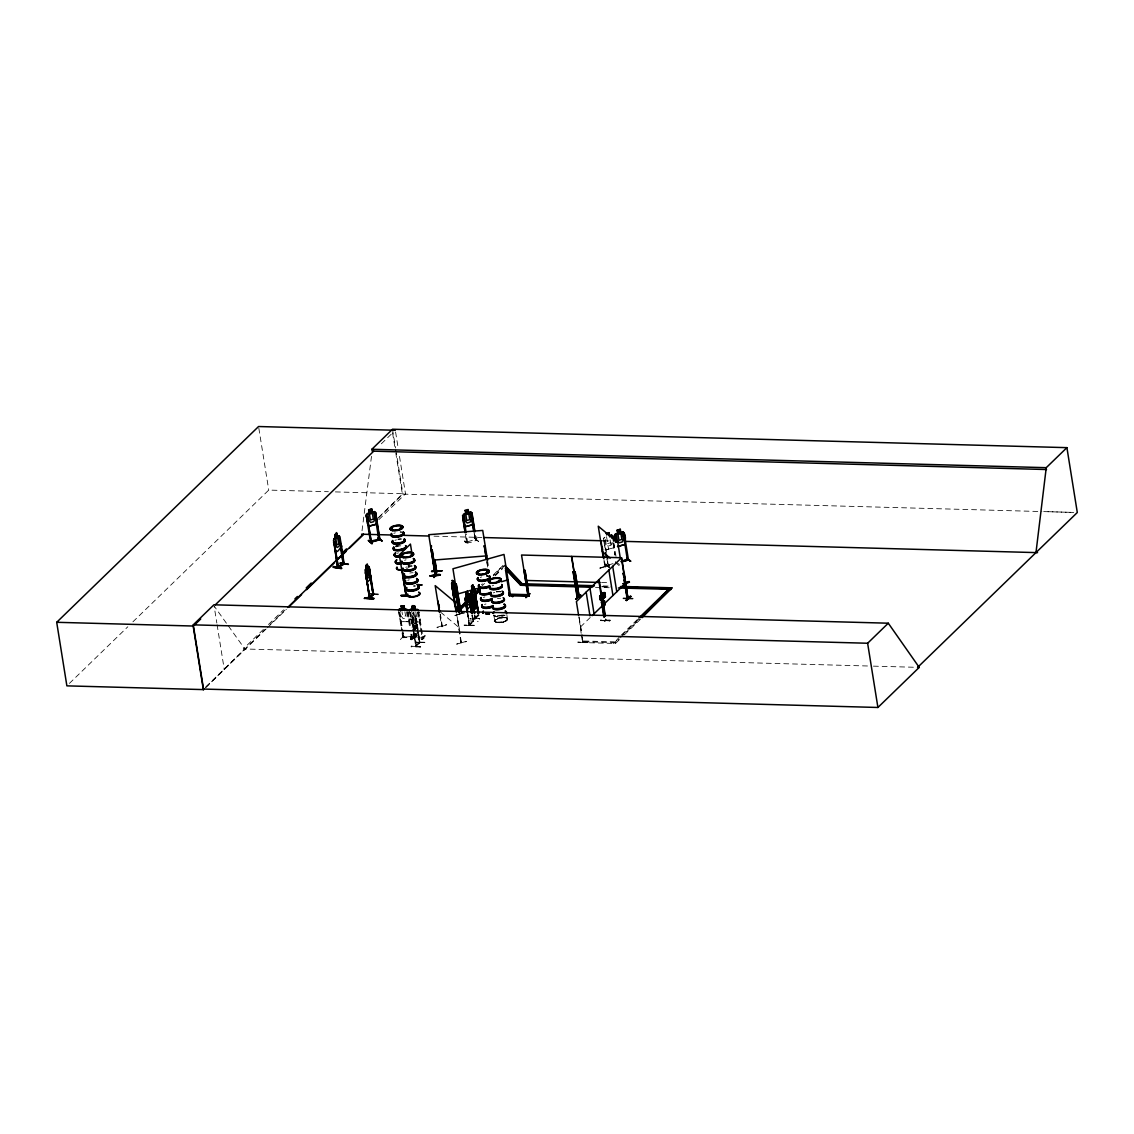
<?xml version="1.0" encoding="UTF-8"?>
<svg xmlns="http://www.w3.org/2000/svg" width="1134" height="1134" viewBox="0 0 1134 1134"><rect width="100%" height="100%" fill="white"/><g stroke="black" fill="none" stroke-linecap="round" stroke-linejoin="round"><path stroke-width="0.75" stroke-dasharray="5 3.75" d="M446.583 624.962L437.086 627.768M420.516 646.99L411.061 646.819M420.671 646.805L411.174 646.182L420.728 646.848M470.156 618.966L479.583 618.625L479.441 619.377M470 619.207L470.128 618.455M577.943 641.901C591.154 643.942 591.409 641.178 577.816 642.581M600.453 620.525L610.049 620.652M600.425 620.638L609.808 620.879L600.694 620.227M609.808 620.879L610.049 620.029L600.694 620.284M464.359 625.599C494.495 625.259 443.989 624.735 473.913 625.543M486.529 614.203L489.86 614.033A6.45 2.339 -9.1 0 1 485.182 614.16L486.557 614.302M416.036 627.726L416.291 623.133L415.654 627.329L414.038 625.429L415.498 628.264M409.289 567.043L408.906 565.753M503.468 622.084C475.77 623.445 520.931 610.942 503.482 622.084M416.121 621.971L416.575 629.498M362.029 530.74L371.498 456.322M419.991 618.937L419.537 621.956L412.365 621.871L410.735 618.866L412.351 621.942L419.637 622.056L420.147 618.909M604.805 547.013L606.265 549.848L613.65 547.779L614.189 544.334M464.359 541.386L464.798 540.762L468.455 543.81L468.016 544.49L464.387 541.372L468.441 543.824M609.043 567.567L605.329 564.491L609.582 567.439M441.934 626.776C440.644 623.7 443.649 627.513 441.65 626.492L439.751 614.146M461.155 641.858L460.787 641.787M461.169 642.737L457.186 616.967L459.355 628.661M603.926 559.53L605.173 567.383L603.6 559.629M400.345 639.576L404.2 635.465M411.273 639.874L415.54 635.309L411.713 639.363M415.526 635.749L411.656 639.831M612.147 542.321L610.985 545.27L608.065 546.106L606.109 544.051L605.173 538.211M479.569 618.625L470.114 618.526M610.064 620.553L600.382 620.128M419.268 642.496L415.654 645.827L416.433 645.473M416.66 646.337L412.493 620.936L411.812 621.29L412.493 620.936M419.396 643.091L417.879 630.887M418.262 629.611L415.129 614.741L411.855 619.377L416.164 646.763L420.048 641.801M474.82 618.98L475.373 617.775M475.6 618.64L474.962 615.266M583.174 641.178L582.394 641.518L583.216 641.178M619.277 639.774L615.478 643.46L582.465 642.567C583.982 640.88 581.926 642.397 582.125 634.601M604.351 620.284L605.003 621.134M604.876 621.177L605.584 619.447M473.048 621.262L469.433 624.139M472.878 621.829L473.076 620.978M472.113 615.096L473.629 621.46M467.591 613.622L469.448 625.529L473.672 621.489L472.495 614.727M603.614 538.664L604.379 537.346M474.735 619.022L478.718 615.039M604.394 620.199L604.833 621.219M468.937 624.579L469.122 625.514L473.573 621.503M469.079 625.5L467.265 613.607M607.64 565.044C610.744 565.682 606.931 564.732 607.796 560.508M476.209 539.26L475.288 539.529M466.769 541.953C465.266 543.016 482.205 543.328 475.16 533.434M399.82 618.569L401.393 621.687L408.764 621.716L409.119 618.597L408.623 621.659L401.393 621.687M410.664 612.374L409.672 612.516L410.664 612.374L416.291 646.678M418.12 612.601L419.112 612.473L418.12 612.601L422.259 638.073L423.138 636.939L423.11 638.059L418.659 610.602M402.57 636.713L403.761 636.557M403.69 637.648L402.797 637.677L401.464 629.157M411.103 636.84L411.174 637.719L411.401 636.613L403.676 636.982L412.096 636.812M411.387 636.642L411.855 636.854M410.31 639.165L414.179 635.125L410.366 639.179L410.919 639.704L414.718 635.593M414.732 637.138L423.081 636.925M414.605 637.946L413.712 637.974L412.379 629.455M423.025 636.954L421.99 637.365M418.262 612.459L422.16 638.059M421.224 639.463C428.454 629.809 424.64 640.327 421.295 639.505M412.904 625.217L412.861 621.645L415.909 618.512L416.915 621.219L415.909 618.512M412.904 621.716L416.008 618.512M414.888 634.119L415.753 633.24L416.334 636.514L417.638 635.182L417.071 631.992M416.221 634.572L417 633.778L416.391 635.621M416.235 636.514L417.581 635.125M415.129 629.271L412.663 618.696L412.478 613.806L413.782 612.473L419.835 643.077M413.867 612.615L412.478 613.806M415.129 629.427L417.227 627.272M414.208 630.461L417.269 627.343L417.114 623.771L417.269 627.343M415.455 642.354L424.896 642.524L415.285 642.496M419.594 642.496L416.05 645.444M419.736 642.751L415.795 646.749L410.536 612.516M474.593 618.087L478.208 614.798M478.548 614.798L474.678 618.087M479.101 615.096L475.103 619.065L474.607 615.634M205.325 687.87L244.859 648.988L227.424 624.621M378.884 517.189L402.372 494.098L395.823 453.217M581.161 633.325L578.921 616.627L581.855 632.97M605.584 619.065L605.953 619.334M69.415 683.405L127.816 626.762M132.905 621.829L268.744 490.086L328.35 491.717M381.35 443.791L391.499 433.953M263.414 629.413L243.271 648.946L871.621 666.097M268.446 624.522L283.557 609.879M377.877 518.408L402.924 494.112L1041.905 511.562M205.963 686.708L265.002 629.455M270.034 624.565L285.144 609.922M206.048 687.232L266.093 629.001M267.369 627.768L286.378 609.341M378.869 519.627L405.49 493.814L399.154 454.309M482.078 585.81L484.558 583.415M493.233 575.009L503.142 565.398L493.361 575.803M495.048 575.051L503.723 566.646M495.175 575.845L502.603 568.644M469.391 624.536L472.722 621.248M580.466 626.974L590.233 617.506M582.465 642.567L583.273 641.773M619.873 636.472L613.664 643.417L617.463 639.732M621.134 635.253L637.606 619.277M622.538 634.813L638.995 618.838M614.472 642.624L614.344 641.83L583.145 640.979L582.337 641.773L615.351 642.666L619.15 638.981M620.426 637.762L639.42 619.334M624.352 634.87L640.823 618.895M441.693 626.464L442.203 626.407M460.886 642.454L456.619 613.749M475.288 618.98L474.636 615.266M605.754 563.881L609.44 566.972L605.712 564.378M605.4 619.15L605.698 620.397M583.032 642.383L581.799 634.601M606.803 559.161C609.043 563.371 606.194 567.099 608.561 564.633M474.182 533.575L475.231 540.323L476.223 540.082M403.647 636.571L402.641 636.741M403.732 637.662L402.329 629.172M411.358 637.747L412.237 637.733L411.727 634.204M474.31 533.675L475.344 540.308M476.167 540.266L475.047 533.334M402.712 636.571L402.797 637.677L412.308 637.563M403.534 636.727L403.548 637.691M413.627 636.869L414.675 636.854L413.669 637.024M412.096 637.747L411.599 634.345M604.904 537.19L603.501 538.65L604.946 546.999M607.668 543.597L610.588 542.761M606.321 549.721L613.65 547.779M603.685 540.408L604.677 540.28L603.812 540.521M608.604 564.902L613.069 563.641M600.042 567.851L609.61 565.115M599.943 568.191L609.653 565.497L599.943 568.134M615.408 561.699L619.646 564.534M436.987 627.272L446.555 624.536M456.69 644.098L466.443 641.561M474.933 538.409L478.647 541.513L474.451 538.111M467.605 541.811L475.018 539.458M462.601 612.672L454.706 615.45L464.486 612.913M464.316 612.743L454.904 615.592M608.731 565.015L608.845 565.668M465.394 534.27L466.825 542.888L465.521 534.369M476.082 539.16L476.252 540.223M461.07 641.433L461.396 642.397M414.009 637.747L413.867 636.826M461.254 642.383L459.61 630.306M423.18 637.875L413.825 637.96M412.861 621.645L413.003 625.217M424.64 642.255L415.172 642.085L424.726 642.666M335.366 491.901L405.49 493.814M1048 511.689L1073.855 512.426M1043.663 511.604L1073.756 512.426M433.996 536.169L481.808 537.473M603.968 540.819L611.056 541.003M601.601 582.507L608.49 582.706M603.203 585.952L610.248 586.136M601.573 586.689L610.375 586.93M602.395 586.732L609.44 586.93M595.478 587.341L609.568 587.724M468.696 620.808L478.165 621.475M873.393 666.14L917.661 667.345M402.839 637.648L402.145 632.418M606.066 620L605.868 619.121M605.358 564.477L607.838 566.49M466.287 641.362L456.733 644.069M615.337 562.464L620.553 566.802M474.381 538.083L478.109 541.159M467.732 541.91L467.662 542.647L466.258 534.029M440.559 612.133L458.788 627.3M415.129 614.741L418.474 632.588M414.293 633.523L414.987 634.246L415.866 633.24L416.334 636.514M226.403 623.19L214.099 605.995L216.835 623.034M494.126 615.62L493.715 615.025A6.549 2.381 -9.1 0 0 503.978 615.308M416.518 624.451L414.534 616.797L413.315 618.03L414.477 629.937M605.471 567.213L604.266 559.799M442.416 626.634L440.417 614.316M493.857 615.28L494.835 621.29M414.222 630.334L413.343 627.712L414.094 630.461M493.871 615.379L493.871 615.408A6.45 2.339 -9.1 0 0 498.407 616.811A6.45 2.339 -9.1 0 0 505.183 615.096M613.848 542.846L616.017 556.411M613.111 543.2L615.011 555.065M612.984 543.087L614.883 554.965M610.12 539.855L611.495 548.402M606.562 536.722L608.575 549.225M604.55 540.167L606.577 552.145M603.727 540.294L605.443 550.685M615.351 642.666L615.478 643.46M578.921 616.627L581.487 633.339M581.43 634.955L582.536 642.454M503.014 565.937L503.142 566.731M506.799 614.529L507.508 619.036M487.535 560.579L488.584 567.113M486.94 562.138L487.733 567.043M486.628 560.65L487.677 567.184M474.281 615.634L474.777 619.065M472.169 614.727L473.289 621.871L471.787 615.082M467.959 613.253L469.533 625.472L467.633 613.239M440.091 614.047L442.104 626.804M395.582 431.983L398.062 447.434M392.52 429.233L395.539 448.015M395.809 449.716L402.924 494.112M392.548 432.777L395.539 451.516M417.369 611.991L418.077 616.372L416.915 618.866L414.009 618.838L412.039 616.315L411.103 610.475M415.809 611.977L416.518 616.357L413.598 616.329L412.904 611.949M418.744 634.275L420.161 642.794M415.71 617.321L417.61 629.186M415.668 617.69L419.708 643.162M409.813 612.119L410.877 618.795M409.431 610.418L412.11 627.768M413.499 637.01L413.641 637.932M408.155 611.906L410.636 627.428M407.744 610.305L410.508 627.57M407.347 612.162L409.657 627.556M410.862 634.189L411.344 637.776M406.454 611.694L407.163 616.074L406 618.569L403.08 618.54L401.124 616.017L400.189 610.177M404.895 611.68L405.589 616.06L402.683 616.031L401.975 611.651M399.749 612.077L402.187 627.343M402.457 629.03L403.917 637.506M399.607 612.218L402.06 627.471M398.516 610.12L401.875 630.717M398.757 612.218L401.195 627.471M258.835 428.241L268.744 490.086M217.104 624.735L224.277 669.556M393.838 533.349A6.464 2.353 -9.1 0 1 395.298 532.852M400.189 532.215A6.464 2.353 -9.1 0 1 401.62 532.342M400.16 531.775A6.549 2.381 -9.1 0 1 401.606 531.903M394.958 540.365A6.464 2.353 -9.1 0 1 396.432 539.855M398.048 539.486A6.464 2.353 -9.1 0 1 401.323 539.231M397.977 539.061A6.549 2.381 -9.1 0 1 401.294 538.792M408.609 567.397A6.45 2.339 -9.1 0 1 406.539 568.63M408.75 565.568A6.45 2.339 -9.1 0 1 409.091 566.731M408.013 565.54A6.435 2.339 -9.1 0 1 409.147 567.142M397.042 553.335A6.464 2.353 -9.1 0 1 398.502 552.839M396.007 546.886A6.45 2.339 -9.1 0 1 400.756 545.808M395.936 546.517A6.478 2.353 -9.1 0 1 399.04 545.652M404.569 560.324A6.464 2.353 -9.1 0 1 406.043 559.827M405.703 567.34A6.464 2.353 -9.1 0 1 407.163 566.844M408.793 566.476A6.464 2.353 -9.1 0 1 412.053 566.22M408.708 566.036A6.549 2.381 -9.1 0 1 412.025 565.781M407.772 580.324A6.464 2.353 -9.1 0 1 409.246 579.828M413.655 586.264A6.464 2.353 -9.1 0 1 415.257 586.207M413.612 585.81A6.549 2.381 -9.1 0 1 415.228 585.768M409.842 573.024A6.435 2.339 -9.1 0 1 413.088 572.755M480.178 577.447A6.464 2.353 -9.1 0 1 481.652 576.951M486.543 576.327A6.464 2.353 -9.1 0 1 487.96 576.455M486.514 575.888A6.549 2.381 -9.1 0 1 487.96 576.015M486.458 575.519A6.549 2.381 -9.1 0 1 487.889 575.647M481.312 584.478A6.45 2.339 -9.1 0 1 482.772 583.967M488.13 613.82A6.421 2.339 -9.1 0 1 485.125 613.735M489.817 613.778A6.478 2.353 -9.1 0 1 485.125 613.905M483.382 597.448A6.464 2.353 -9.1 0 1 484.856 596.952M484.516 604.465A6.45 2.339 -9.1 0 1 485.976 603.968M492.156 585.881A6.464 2.353 -9.1 0 1 493.616 585.371M493.29 592.898A6.45 2.339 -9.1 0 1 494.75 592.402M496.366 592.033A6.45 2.339 -9.1 0 1 501.058 591.891M496.295 591.579A6.549 2.381 -9.1 0 1 501.058 591.452M502.334 615.011A6.464 2.353 -9.1 0 1 494.863 615.223M503.921 614.94A6.549 2.381 -9.1 0 1 494.055 615.223M497.415 598.554A6.45 2.339 -9.1 0 1 500.675 598.284M425.179 635.805L421.309 640.001L425.179 635.805M415.469 622.609L414.25 623.856L415.469 622.637M415.866 625.117L414.661 626.351L415.866 625.132M413.726 613.366L413.116 615.209L413.726 613.366M397.311 545.482L395.823 545.993A6.478 2.353 -9.1 0 1 397.325 545.497M397.354 545.766L395.865 546.276A6.478 2.353 -9.1 0 1 397.368 545.737M497.146 622.552A6.45 2.339 -9.1 0 0 507.479 619.646A6.45 2.339 -9.1 0 0 498.889 618.257A6.45 2.339 -9.1 0 0 497.146 622.552A6.45 2.339 -9.1 0 0 507.479 619.674A6.45 2.339 -9.1 0 0 498.903 618.285A6.45 2.339 -9.1 0 0 497.16 622.58M497.089 622.169A6.45 2.339 -9.1 0 0 507.408 619.263A6.45 2.339 -9.1 0 0 498.832 617.874A6.45 2.339 -9.1 0 0 497.089 622.169"/><path stroke-width="1.5" d="M454.621 604.351L451.97 585.612L456.449 611.325L455.613 611.155L460.617 609.709L456.293 583.967L455.301 584.109L456.293 583.967M364.34 598.525C370.832 595.237 382.215 600.722 364.524 598.199M373.696 598.766L364.51 598.298M435.002 575.448L435.442 574.116M436.718 570.87L436.335 571.905L434.988 559.615M431.359 547.353L431.459 545.667L431.09 546.574M341.05 548.544C344.126 538.863 336.6 558.637 334.927 548.799M391.244 528.345L392.151 527.92M391.386 528.047L392.208 528.175L391.613 527.707M401.025 528.189L400.217 528.43L401.025 528.033M402.329 554.909L402.783 554.923M411.217 555.547L412.648 555.32M411.925 555.008L411.557 555.036M411.883 555.589L412.507 555.05L411.514 555.773M477.584 572.443L478.505 572.032M486.288 572.684L487.01 572.018L486.514 572.713M487.464 572.415L487.166 572.16M489.463 580.778L490.37 580.48L489.647 580.353M490.342 580.806L489.604 580.523M490.271 580.608L490.101 580.466M498.322 580.906L499.825 581.161M499.881 580.495L498.478 581.132M500.236 580.764L498.903 580.551M602.579 594.712L602.154 596.952L600.581 596.909L600.765 594.911L602.579 594.712L603.217 598.738L601.389 598.965M602.267 597.802C603.274 600.949 598.795 600.822 600.708 597.76L602.267 597.802L602.948 599.007M604.748 592.6L604.323 594.854L602.764 594.811L602.934 592.813L604.748 592.6L605.4 596.64L603.572 596.853M604.436 595.704C605.443 598.837 600.963 598.709 602.877 595.662L604.436 595.704L605.131 596.895M604.408 600.666L603.983 602.905L602.423 602.863L602.593 600.864L604.408 600.666L605.06 604.691L603.231 604.904M603.912 605.797L604.096 603.756L602.537 603.713L602.352 605.754L603.912 605.797L602.097 605.995L601.474 601.956L603.302 601.743L603.983 602.905M600.269 600.042L599.645 596.002L601.474 595.789L602.154 596.952M601.02 594.67L600.779 597.193L602.338 597.235M601.828 600.084L602.069 597.533L601.204 596.045L599.645 596.002M602.438 597.944L601.814 593.89L603.642 593.677L604.323 594.854M603.189 592.558L602.948 595.081L604.507 595.123M602.849 600.623L602.608 603.146L604.167 603.189M603.997 597.987L604.238 595.421L603.373 593.933L601.814 593.89M603.657 606.038L603.898 603.486L603.033 601.998L601.474 601.956M455.627 591.991L455.429 593.989L453.302 590.063L452.806 583.67M333.311 567.241C358.401 571.153 316.783 563.57 341.49 567.907M333.58 567.057L341.532 568.304M341.235 568.602L333.283 567.298L333.566 566.575M430.027 576.072C440.389 572.301 446.952 576.001 430.084 575.746M1035.98 552.598L1046.243 467.676L1066.91 447.647L1077.3 512.525L917.689 667.316L919.235 667.387L888.291 623.204L213.915 604.805L193.248 624.848L203.624 689.6L66.878 685.857L56.7 622.297L258.566 426.526L395.298 430.254M474.069 612.247L470.794 591.679L474.182 587.043L476.861 603.444L477.201 601.899M467.307 611.921L465.138 598.128L468.682 593.493L470.624 606.095M367.544 523.426L369.004 526.261L376.389 524.192L376.927 520.747L375.609 512.384L374.291 511.547L366.977 513.603L366.197 515.034L367.643 523.384M473.218 521.271L472.793 524.702L473.36 521.286M624.82 544.377L625.373 541.06M624.947 544.49L617.534 546.531L624.947 544.49C625.174 540.691 626.592 534.001 622.849 531.846L615.535 533.901L614.713 535.305L615.833 542.038M368.337 540.323L372.136 543.838L368.394 540.677M456.945 608.221C473.672 622.226 446.853 598.412 460.673 611.226M457.371 608.037L461.056 610.631M525.85 597.363L529.635 593.706M525.907 597.703L530.017 593.706M580.736 595.109L575.689 599.135M576.072 599.121L580.353 595.095L576.115 599.206M455.712 611.141L456.024 610.12M433.854 577.532L436.618 571.224M434.308 577.433L435.258 574.428M435.825 573.053L434.265 577.036M338.499 567.383L338.329 566.419L337.393 566.716L337.819 567.78L333.495 540.394L334.076 538.891M456.038 611.41L451.616 583.67L451.97 582.89L452.749 583.542M451.672 583.741L451.97 582.89M432.167 549.947L436.066 575.562L432.167 549.947L431.289 549.947M431.728 571.593L441.863 570.771M433.06 559.757L435.3 575.59L436.973 571.508M436.193 574.839L435.045 574.683M484.275 545.95L485.239 545.737L484.275 545.95L486.358 559.019M430.977 546.588L431.317 545.61M602.636 601.573L599.106 579.531L621.404 557.914L627.952 598.823L624.239 573.053L623.261 573.18L623.785 576.441M369.698 597.15L368.904 597.49L372.703 594.159M369.84 598.072L365.446 572.599L369.556 597.972M615.578 533.93L614.713 535.305M372.661 593.904L372.944 593.536M399.948 528.487L400.656 527.905M402.924 554.994L402.173 554.994M412.025 555.235L410.862 555.717L411.146 555.008M411.118 555.277L412.308 555.022M478.236 572.429L477.853 572.032M486.67 572.188L487.974 572.528M499.343 580.707L498.45 581.26L498.974 580.438M510.626 595.322L509.563 595.449L505.495 570.019L506.487 569.892M379.578 538.678L378.614 538.919L379.436 538.678M621.489 561.954L628.519 559.983L627.357 559.175M401.422 609.086L399.437 609.029L398.516 610.12M409.431 610.418L410.352 609.327C415.072 610.928 408.878 603.416 415.001 606.251L415.37 609.525L417.142 610.531M436.788 571.819L434.846 559.969M400.189 610.177L401.578 609.156L400.954 605.91L404.087 605.953L404.54 609.128L406.227 610.234M399.395 609.071L406.681 609.199L407.886 610.234M401.039 606.066L404.087 605.953M415.455 609.426L418.8 610.531M417.624 609.397L410.38 609.468M368.649 509.917L371.796 509.024L368.621 509.875L369.273 513.107L367.87 514.595L368.805 520.435L370.775 522.49L373.71 521.668L374.886 518.734L373.951 512.894L372.207 512.284L371.796 509.024L372.292 512.157M471.843 597.505L471.801 593.947L474.848 590.814L475.812 593.578M476.932 603.359L473.927 606.548L473.332 605.825L473.927 606.548M475.16 606.874L475.94 606.08L475.33 607.923M475.174 608.816L476.521 607.427L476.393 602.579L473.473 589.085L472.254 590.332L472.949 599.319L475.274 608.816L474.806 605.542M471.588 586.165L472.807 584.917M473.728 612.232L471.106 593.224L474.692 613.579M473.048 602.764L476.167 599.574L476.167 596.073L476.209 599.645L473.147 602.764L472.183 599.999M402.102 570.359L406.199 595.789L402.272 570.175M410.551 596.03L401.181 595.761L407.517 595.719M406.241 595.761L406.27 594.911M406.029 595.591L399.296 554.895L410.437 544.079L411.798 552.556M421.862 584.96L417.114 584.435M204.092 689.075L203.369 689.784L193.276 626.762M529.025 595.917L524.999 570.345L528.798 595.945C530.258 593.649 526.063 595.69 528.813 595.931M528.161 595.917L524.007 570.459L524.999 570.345M528.926 595.903L528.09 595.889M573.081 571.805L574.073 571.692L573.081 571.805L577.121 597.264L579.346 597.136L577.716 596.371M575.179 571.72L574.187 571.834L575.179 571.72L579.205 597.278M576.951 596.569L578.822 596.385M575.647 599.206L580.211 594.67M579.233 597.122L575.037 571.848M623.261 573.18L627.584 599.177L624.295 579.715M602.99 601.148L601.941 594.613L601.247 594.981M623.176 573.719L623.87 573.365L623.7 576.993M623.331 598.355L632.744 598.624M628.038 597.731L627.088 597.675L628.123 597.703M626.195 600.056C633.566 591.976 630.702 598.525 626.266 600.099M626.407 600.524L630.518 596.456M630.929 596.512L626.28 600.581M1046.54 469.533L372.165 451.119L371.867 449.277L392.52 429.233L1066.91 447.647M194.651 624.862L200.732 618.966M215.361 604.762L373.738 451.176M294.883 598.894L297.406 596.456M306.208 587.908L311.24 583.018M341.447 553.732L346.494 548.842M287.653 607.484L363.178 534.242M288.901 606.874L301.573 594.585M306.648 589.68L334.53 562.634M337.053 560.182L345.927 551.578M349.726 547.892L363.674 534.369M366.296 568.602L365.8 565.469L367.274 564.151L369.542 573.634L369.245 576.809L367.969 578.042L365.942 570.374L365.97 565.54M367.104 565.044L366.452 566.872L367.274 566.079M365.403 569.594L368.564 566.405L369.287 567.128M368.777 569.353L369.486 568.999L373.199 594.826L370.138 577.83M366.551 579.431L367.373 582.139L370.648 578.95M373.029 594.173L369.457 597.32M370.648 596.923L373.27 594.372M369.925 598.015L365.162 571.04L365.474 569.509L369.415 598.44L373.639 594.414L369.216 567.043L370.705 579.02L370.676 575.448M403.364 580.324L405.844 577.915M466.428 595.69L465.819 592.558L467.293 591.225L469.561 600.722L469.278 603.898L467.988 605.131L466.91 603.288L465.989 592.614M467.123 592.118L466.471 593.961L467.293 593.167M466.995 611.906L465.464 599.673L467.69 611.552M469.178 596.073L471.9 613.026M465.975 601.431L458.675 609.44M468.455 599.036L472.169 595.421M474.65 593.025L479.597 588.22M461.141 607.03L466.102 602.225M476.011 592.614L479.725 589.014M466.556 602.678C459.539 609.511 459.171 610.035 459.128 608.632M470.27 599.078L472.75 596.682M475.231 594.273L480.178 589.467M455.627 610.886L460.574 609.553L466.684 603.472M475.359 595.067L480.306 590.261M467.506 609.227L466.471 606.52L467.392 609.227L470.667 606.024L470.695 602.537M510.031 594.173L509.223 594.967L527.948 595.478L528.756 594.684L510.031 594.173L510.385 595.208M509.492 594.925L509.35 595.761L510.158 594.967M591.948 587.242L521.484 585.314L521.356 584.52L522.164 583.741L594.4 585.711M521.484 585.314L522.292 584.534L536.382 584.917M509.35 595.761L528.075 596.271L528.883 595.478M592.146 615.649L602.764 605.358M604.394 603.784L625.472 583.344M638.867 618.044L669.273 588.56L661.802 596.725M640.271 617.619L645.331 612.7M650.406 607.781L655.466 602.877M641.957 616.868L671.909 587.823L642.085 617.661M193.248 624.848L867.623 643.247L888.291 623.204M203.539 689.061L877.914 707.474L919.263 667.359L917.661 667.345M343.985 563.088L343.233 564.307L339.803 538.494L340.356 541.882M343.318 564.222L340.852 549.012M344.24 563.967L337.875 567.737M373.185 594.429L369.103 569.367M411.103 610.475L412.493 609.454L411.996 606.321L414.874 606.392M334.927 534.879C339.052 528.175 334.856 538.281 334.034 538.962M337.053 533.618L337.578 536.906L339.009 535.943L339.931 536.609L344.169 564.023L343.616 563.031M334.119 538.976L339.009 535.943M343.942 563.881L337.464 567.709L334.062 541.924L338.428 567.439M334.346 541.967L333.481 542.265M348.138 564.434L340.441 562.988M343.12 563.655L337.833 566.787M343.404 563.697L337.932 566.419M340.101 563.258L348.422 564.335L340.186 563.13M509.506 594.485L510.328 594.244M509.648 595.407L510.357 594.443M379.819 539.571L370.35 542.236L370.095 541.343L371.116 541.216M379.11 539.94L378.614 538.948L378.926 539.784M412.365 555.405L411.358 555.561M435.328 575.448L431.09 549.621M343.772 563.952L340.895 545.284M579.8 595.081L580.75 595.166M578.156 596.186L577.291 596.13M378.657 539.217L370.279 541.272M628.477 560.026L624.04 532.711L622.892 531.889M528.883 594.981L528.019 594.981M605.939 533.519L609.071 532.626L609.568 535.758L611.212 536.481M609.539 535.716L611.552 535.149L612.884 535.957L613.579 541.159M609.44 535.858L611.566 535.291M601.048 541.57L603.671 557.9M437.993 600.977L439.567 611.155M508.727 593.72L512.993 596.597L508.727 593.21M626.039 582.337L629.257 581.501M622.977 583.741L629.512 582.139L623.119 583.854M367.147 516.565L366.282 516.806L367.26 516.679L371.257 542.137L367.26 516.679M374.787 514.425L375.779 514.283L374.787 514.425L378.884 539.982M369.032 526.105L376.389 524.192M465.025 510.385L468.158 509.506L468.611 512.795L470.355 513.404L471.29 519.23L470.114 522.179L467.18 523.001L465.209 520.945L464.274 515.105L465.677 513.617L465.053 510.413M378.061 538.111L382.243 541.003L378.529 537.899M468.696 512.667L470.695 512.058L472.013 512.88L474.891 531.747M463.437 514.198L470.709 512.214M462.686 517.317L463.664 517.175L462.686 517.317L465.124 532.569M471.191 514.935L472.183 514.793L471.191 514.935L473.899 531.874L471.319 515.034M617.718 533.334L617.179 530.173L620.326 529.294L620.78 532.583L622.509 533.193L623.445 539.033L622.283 541.967L619.348 542.789L617.378 540.734L616.442 534.894L617.846 533.405L617.307 530.244M617.222 530.202L620.355 529.323M452.707 583.698L452.253 580.41L453.444 581.416L454.691 586.15L459.015 612.417M453.345 581.444L453.827 584.634M614.841 537.105C616.414 535.843 613.707 540.464 615.776 542.293M623.346 534.724L624.338 534.582L623.346 534.724L627.456 560.281L628.023 558.991L628.392 559.87L621.361 561.84M451.616 583.67L456.35 612.048M453.841 584.563L455.329 586.661L459.355 612.332M455.329 586.661L456.804 597.845L453.883 595.449L453.076 592.047L453.983 595.492M454.89 588.418L458.689 612.147M457.03 594.188L479.158 587.979M501.271 581.77L508.089 579.857M456.563 595.067L456.648 597.746M626.62 558.41L630.816 561.302L627.13 558.212M621.262 561.188L627.343 559.615L621.389 561.287M455.755 610.475L460.617 609.709M455.641 610.829L460.418 609.497M505.31 568.375L520.265 584.223L522.164 583.741L522.292 584.534L520.393 585.016L506.586 570.388M400.586 528.033L401.606 528.175M487.634 572.812L487.181 572.769M499.598 581.232L498.847 581.331M459.95 608.363L459.298 608.745M460.191 609.284L456.166 583.868M379.72 539.6L375.652 514.184M370.194 541.315L370.62 542.35L366.197 515.034M459.539 609.638L452.948 568.772L504.006 554.441L510.498 595.364M370.591 542.336L379.947 539.685L375.609 512.384M400.826 528.657L400.118 528.727L401.436 527.863M434.861 574.47L436.066 574.428M430.084 575.831L440.247 575.023M430.948 546.503L432.451 556.411M432.805 560.139L486.784 555.858M338.201 567.298L334.601 545.312M577.419 597.065L573.223 571.664M578.014 597.278L577.73 596.342M487.322 571.961L488.074 572.188M435.258 575.618L428.723 534.709L482.715 530.428L487.592 560.437M401.748 610.191L404.654 610.22M412.663 610.489L415.583 610.517M470.794 591.679L474.366 613.565M471.801 593.947L471.957 597.519M476.478 607.484L476.011 604.294M578.184 597.079L577.234 597.249M417.17 584.79L421.976 584.946M401.209 595.152L407.46 595.307L401.181 595.761M371.867 449.277L1046.243 467.676M361.59 534.199L391.499 535.007M403.902 535.347L428.68 536.028M483.566 537.53L602.197 540.762M625.217 541.386L1037.553 552.641M367.77 567.269L367.147 564.293M525.609 580.438L575.519 581.799M575.788 581.813L599.886 582.465M620.822 586.434L671.909 587.823M552.244 585.342L575.151 585.98M635.04 587.61L659.704 588.277M521.356 584.52L593.578 586.491M620.014 587.214L671.101 588.617L671.229 589.411L618.37 587.965M367.373 582.139L366.495 579.375M602.934 592.813L604.493 592.855M600.765 594.911L602.324 594.953M602.678 595.378L604.238 595.421M603.841 596.597L605.4 596.64M468.583 593.493L469.306 594.216M600.51 597.49L602.069 597.533M469.348 594.131L472.226 613.04M602.693 597.689L604.252 597.731M601.658 598.695L603.217 598.738M600.524 599.801L602.083 599.843M368.678 593.72L378.118 594.344M602.593 600.864L604.153 600.907M465.138 598.128L467.364 611.538M602.338 603.444L603.898 603.486M603.501 604.649L605.06 604.691M56.7 622.297L193.432 626.039M579.191 596.186L577.915 596.158M478.392 572.046L477.868 572.372M626.691 558.297L630.32 561.302M378.132 537.998L381.761 541.003M578.071 597.094L571.706 556.383L621.63 557.744L627.995 598.837M578.17 597.278L571.451 556.383L521.541 555.022L528.075 596.271M337.578 536.906L338.811 537.318L339.746 543.158L339.094 546.29L337.11 547.467L335.65 545.596L335.012 534.894M611.524 535.262L612.785 536.042M470.667 512.171L471.928 512.951M508.783 593.564L512.497 596.597M457.385 607.98L461.198 611.127M602.324 551.634L610.135 558.141M465.521 513.504L462.559 515.502L465.252 532.682M463.905 523.894L465.408 526.771L472.793 524.702L465.436 526.615L464.047 523.88M452.14 580.438L453.43 581.487M453.302 581.841L452.594 581.232L453.472 582.876M451.871 582.919L454.762 585.314M454.72 601.885L435.187 585.626L439.496 612.502M407.744 610.305L404.54 609.128L403.988 606.052M474.069 587.029L478.775 613.352M504.913 565.455L522.164 583.741M505.041 566.249L522.292 584.534M602.083 593.635L602.764 594.811M599.914 595.747L600.581 596.909M604.096 603.756L604.791 604.946M601.743 601.7L602.423 602.863M334.984 548.728L336.103 551.379M867.623 643.247L877.914 707.474M624.224 580.254L627.201 599.191M620.227 557.715L617.775 542.463L598.256 526.204L603.345 557.985M615.705 536.864L616.641 542.052M608.944 532.725L609.653 536.935M608.717 534.468L608.547 533.434L606.676 533.958L606.832 535.007M612.7 566.348L616.768 591.778M606.988 555.419L607.654 558.92M608.859 570.076L612.941 595.492M605.584 552.272L606.52 557.474M602.182 546.73L602.693 550.004M603.217 553.264L604.011 558.169M603.515 604.422L605.343 615.847M603.189 604.408L604.975 616.216M601.133 595.18L598.695 579.928L576.398 601.559L578.567 615.11M601.516 596.612L604.564 616.612M601.318 599.007L604.195 616.981M601.516 602.267L603.869 616.967M589.992 588.376L594.06 613.792M586.165 592.09L589.963 615.819M520.265 584.223L520.393 585.016M484.331 545.808L486.415 558.878M472.056 514.68L474.763 531.633M463.537 517.076L466.117 532.441M475.189 593.011L474.65 589.623L478.42 613.721M475.727 596.399L476.28 599.787M476.819 603.175L478.449 613.352M476.464 603.543L478.094 613.721M469.136 596.456L471.843 613.395M470.156 604.918L471.517 613.395M467.165 591.381L467.676 594.5M434.492 559.998L436.377 571.905M438.858 604.521L439.368 607.781M368.621 509.875L369.245 513.078M403.888 539.656A6.464 2.353 -9.1 0 1 399.366 544.037A6.464 2.353 -9.1 0 1 392.874 541.598M403.888 539.217A6.549 2.381 -9.1 0 1 399.31 543.654A6.549 2.381 -9.1 0 1 392.718 541.187M405.632 545.964A6.478 2.353 -9.1 0 1 399.48 550.047A6.478 2.353 -9.1 0 1 393.796 547.481M405.533 545.582A6.435 2.339 -9.1 0 1 399.409 549.636A6.435 2.339 -9.1 0 1 393.781 547.098M405.589 545.723A6.478 2.353 -9.1 0 1 399.437 549.806A6.478 2.353 -9.1 0 1 393.767 547.254M402.768 532.2A6.549 2.381 -9.1 0 1 398.19 536.637A6.549 2.381 -9.1 0 1 391.599 534.185M404.498 538.905A6.464 2.353 -9.1 0 1 398.346 542.988A6.464 2.353 -9.1 0 1 392.676 540.422M402.768 532.64A6.464 2.353 -9.1 0 1 398.247 537.02A6.464 2.353 -9.1 0 1 391.754 534.582M404.64 539.302A6.549 2.381 -9.1 0 1 398.403 543.427A6.549 2.381 -9.1 0 1 392.662 540.833M403.52 532.285A6.549 2.381 -9.1 0 1 397.283 536.41A6.549 2.381 -9.1 0 1 391.542 533.816M403.364 531.903A6.464 2.353 -9.1 0 1 397.226 535.971A6.464 2.353 -9.1 0 1 391.556 533.419M400.897 564.236A6.464 2.353 -9.1 0 1 396.078 561.599M400.826 563.867A6.549 2.381 -9.1 0 1 395.922 561.188M401.847 570.104A6.435 2.339 -9.1 0 1 397.042 567.482M401.79 569.693A6.435 2.339 -9.1 0 1 396.971 567.071M405.703 546.631A6.435 2.339 -9.1 0 1 399.579 550.685A6.435 2.339 -9.1 0 1 393.937 548.133M405.674 546.262A6.478 2.353 -9.1 0 1 399.522 550.33A6.478 2.353 -9.1 0 1 393.852 547.779M399.707 556.851A6.549 2.381 -9.1 0 1 394.802 554.172M400.713 563.059A6.464 2.353 -9.1 0 1 396.758 559.771M399.778 557.233A6.464 2.353 -9.1 0 1 394.944 554.583M400.77 563.513A6.549 2.381 -9.1 0 1 396.758 560.168M399.65 556.496A6.549 2.381 -9.1 0 1 395.638 553.151M399.593 556.057A6.464 2.353 -9.1 0 1 395.638 552.754M415.427 567.071A6.464 2.353 -9.1 0 1 410.111 571.012A6.464 2.353 -9.1 0 1 403.137 569.254M414.633 566.206A6.549 2.381 -9.1 0 1 410.891 570.473A6.549 2.381 -9.1 0 1 402.981 568.843M415.568 572.514A6.464 2.353 -9.1 0 1 411.869 576.724A6.464 2.353 -9.1 0 1 404.073 575.122M415.483 572.117A6.435 2.339 -9.1 0 1 410.976 576.469A6.435 2.339 -9.1 0 1 404.512 574.059M415.54 572.259A6.478 2.353 -9.1 0 1 411.018 576.653A6.478 2.353 -9.1 0 1 404.498 574.215M413.513 559.19A6.549 2.381 -9.1 0 1 409.771 563.456A6.549 2.381 -9.1 0 1 401.861 561.826M414.434 565.455A6.464 2.353 -9.1 0 1 410.749 569.679A6.464 2.353 -9.1 0 1 402.953 568.077M414.293 560.054A6.464 2.353 -9.1 0 1 408.991 564.009A6.464 2.353 -9.1 0 1 402.017 562.237M414.576 565.838A6.549 2.381 -9.1 0 1 410.834 570.104A6.549 2.381 -9.1 0 1 402.924 568.488M413.456 558.821A6.549 2.381 -9.1 0 1 409.714 563.102A6.549 2.381 -9.1 0 1 401.805 561.472M413.315 558.452A6.464 2.353 -9.1 0 1 409.629 562.662A6.464 2.353 -9.1 0 1 401.819 561.061M417.836 586.632A6.464 2.353 -9.1 0 1 414.137 590.842A6.464 2.353 -9.1 0 1 406.341 589.241M417.836 586.193A6.549 2.381 -9.1 0 1 413.258 590.63A6.549 2.381 -9.1 0 1 406.667 588.177M418.786 592.501A6.478 2.353 -9.1 0 1 414.25 596.895A6.478 2.353 -9.1 0 1 407.744 594.457M418.687 592.104A6.435 2.339 -9.1 0 1 414.179 596.47A6.435 2.339 -9.1 0 1 407.716 594.046M416.83 574.158A6.435 2.339 -9.1 0 1 410.324 577.674A6.435 2.339 -9.1 0 1 404.214 575.774M416.802 573.761A6.478 2.353 -9.1 0 1 410.253 577.291A6.478 2.353 -9.1 0 1 404.115 575.392M415.625 572.783A6.478 2.353 -9.1 0 1 416.419 573.209M416.717 579.176A6.549 2.381 -9.1 0 1 412.138 583.627A6.549 2.381 -9.1 0 1 405.547 581.161M417.638 585.456A6.464 2.353 -9.1 0 1 413.13 589.836A6.464 2.353 -9.1 0 1 406.624 587.412M416.702 579.616A6.464 2.353 -9.1 0 1 413.017 583.826A6.464 2.353 -9.1 0 1 405.221 582.224M417.78 585.839A6.549 2.381 -9.1 0 1 413.201 590.275A6.549 2.381 -9.1 0 1 406.61 587.809M416.66 578.822A6.549 2.381 -9.1 0 1 412.081 583.259A6.549 2.381 -9.1 0 1 405.49 580.792M416.518 578.439A6.464 2.353 -9.1 0 1 411.996 582.819A6.464 2.353 -9.1 0 1 405.504 580.395M479.228 585.711A6.45 2.339 -9.1 0 0 481.709 588.348A6.45 2.339 -9.1 0 0 490.016 586.675A6.549 2.381 -9.1 0 0 495.657 589.297A6.549 2.381 -9.1 0 0 501.894 585.172M488.797 586.888A6.549 2.381 -9.1 0 1 480.901 587.894A6.549 2.381 -9.1 0 1 479.072 585.3M490.951 592.586A6.45 2.339 -9.1 0 1 482.659 594.273A6.45 2.339 -9.1 0 1 480.178 591.622M490.894 592.161A6.45 2.339 -9.1 0 1 482.588 593.833A6.45 2.339 -9.1 0 1 480.107 591.197M489.123 576.313A6.549 2.381 -9.1 0 1 484.544 580.75A6.549 2.381 -9.1 0 1 477.953 578.283M489.831 585.498A6.464 2.353 -9.1 0 1 481.525 587.185A6.464 2.353 -9.1 0 1 479.03 584.534M489.108 576.752A6.464 2.353 -9.1 0 1 484.587 581.132A6.464 2.353 -9.1 0 1 478.094 578.694M488.74 586.519A6.549 2.381 -9.1 0 1 480.844 587.54A6.549 2.381 -9.1 0 1 479.016 584.946M489.066 575.944A6.549 2.381 -9.1 0 1 484.473 580.395A6.549 2.381 -9.1 0 1 477.896 577.929M489.704 576.001A6.45 2.339 -9.1 0 1 483.566 580.069A6.45 2.339 -9.1 0 1 477.924 577.518M493.219 606.676A6.45 2.339 -9.1 0 1 484.913 608.348A6.45 2.339 -9.1 0 1 482.432 605.712M493.233 606.279A6.549 2.381 -9.1 0 1 484.799 607.98A6.549 2.381 -9.1 0 1 482.276 605.301M491.05 593.195A6.45 2.339 -9.1 0 1 482.758 594.868A6.45 2.339 -9.1 0 1 480.277 592.231M491.022 592.855A6.478 2.353 -9.1 0 1 482.687 594.528A6.478 2.353 -9.1 0 1 480.192 591.877M492.099 599.262A6.549 2.381 -9.1 0 1 483.679 600.963A6.549 2.381 -9.1 0 1 481.156 598.284M493.035 605.499A6.464 2.353 -9.1 0 1 484.728 607.172A6.464 2.353 -9.1 0 1 482.233 604.535M492.099 599.659A6.464 2.353 -9.1 0 1 483.793 601.332A6.464 2.353 -9.1 0 1 481.298 598.695M493.162 605.925A6.549 2.381 -9.1 0 1 484.742 607.626A6.549 2.381 -9.1 0 1 482.219 604.932M492.043 598.908A6.549 2.381 -9.1 0 1 483.623 600.609A6.549 2.381 -9.1 0 1 481.099 597.916M491.901 598.483A6.45 2.339 -9.1 0 1 483.608 600.155A6.45 2.339 -9.1 0 1 481.128 597.519M494.084 612.147A6.45 2.339 -9.1 0 1 492.879 612.743M483.183 613.012A6.45 2.339 -9.1 0 1 483.311 611.183M494.155 612.558A6.45 2.339 -9.1 0 1 492.95 613.154M482.857 612.884A6.45 2.339 -9.1 0 1 483.382 611.595M494.141 612.303A6.478 2.353 -9.1 0 1 492.921 612.899M483.183 613.182A6.478 2.353 -9.1 0 1 483.311 611.339M502.986 592.614A6.45 2.339 -9.1 0 1 497.684 596.555A6.45 2.339 -9.1 0 1 490.724 594.797M503.014 592.189A6.549 2.381 -9.1 0 1 497.642 596.186A6.549 2.381 -9.1 0 1 490.568 594.386M503.935 598.511A6.45 2.339 -9.1 0 1 498.634 602.452A6.45 2.339 -9.1 0 1 491.674 600.68M503.071 597.661A6.45 2.339 -9.1 0 1 499.385 601.87A6.45 2.339 -9.1 0 1 491.603 600.269M502.022 591.012A6.464 2.353 -9.1 0 1 498.322 595.222A6.464 2.353 -9.1 0 1 490.526 593.621M501.88 585.598A6.464 2.353 -9.1 0 1 495.728 589.68A6.464 2.353 -9.1 0 1 490.072 587.114M502.957 591.82A6.549 2.381 -9.1 0 1 497.571 595.832A6.549 2.381 -9.1 0 1 490.512 594.032M501.838 584.804A6.549 2.381 -9.1 0 1 496.451 588.815A6.549 2.381 -9.1 0 1 489.378 587.015M501.682 584.435A6.45 2.339 -9.1 0 1 496.38 588.362A6.45 2.339 -9.1 0 1 489.42 586.604M504.035 599.135A6.45 2.339 -9.1 0 1 498.733 603.075A6.45 2.339 -9.1 0 1 491.773 601.318M504.006 598.78A6.478 2.353 -9.1 0 1 498.677 602.735A6.478 2.353 -9.1 0 1 491.688 600.963M504.29 604.72A6.549 2.381 -9.1 0 1 500.548 609.001A6.549 2.381 -9.1 0 1 492.638 607.37M505.084 605.599A6.464 2.353 -9.1 0 1 498.932 609.667A6.464 2.353 -9.1 0 1 493.276 607.115M504.233 604.365A6.549 2.381 -9.1 0 1 500.491 608.632A6.549 2.381 -9.1 0 1 492.581 607.016M504.091 603.997A6.45 2.339 -9.1 0 1 500.406 608.193A6.45 2.339 -9.1 0 1 492.624 606.591M505.353 611.382A6.549 2.381 -9.1 0 1 506.515 613.012M505.225 610.999A6.464 2.353 -9.1 0 1 506.359 612.615M506.189 612.615A6.45 2.339 -9.1 0 1 506.586 613.168M506.218 612.176A6.549 2.381 -9.1 0 1 506.614 612.743M474.168 604.649L475.741 603.245L475.061 594.259L472.835 584.775L471.489 586.165L472.084 589.297C470.468 588.801 476.266 614.118 474.834 601.006L476.082 603.132L474.976 600.028L475.231 595.435L474.593 599.631L472.977 597.731L474.437 600.552L474.168 604.649M441.877 570.813L431.572 571.338L441.877 570.813M474.409 594.911L473.19 596.158L474.409 594.925M474.806 597.405L473.601 598.653L474.806 597.434M472.665 585.668L472.056 587.511L472.665 585.668M367.912 568.46L366.636 569.707L367.572 575.548L368.848 574.3L367.912 568.46M467.945 595.548L466.655 596.796L467.591 602.636L468.881 601.389L467.945 595.548M336.812 534.511L335.707 536.311L336.812 534.511M337.748 537.955L335.777 539.132L336.713 544.972L338.683 543.796L337.748 537.955M613.026 537.771L612.176 538.012L613.026 537.771M371.272 509.832L369.386 510.357L369.556 511.406L371.442 510.867L371.272 509.832M372.377 513.333L369.443 514.156L370.379 519.996L373.313 519.174L372.377 513.333M467.676 510.343L465.791 510.867L465.961 511.902L467.846 511.377L467.676 510.343M468.781 513.844L465.847 514.666L466.783 520.506L469.717 519.684L468.781 513.844M619.83 530.131L617.945 530.655L618.115 531.704L620 531.166L619.83 530.131M620.936 533.632L618.016 534.454L618.951 540.294L621.871 539.472L620.936 533.632M403.562 606.562L401.677 606.548L401.847 607.597L403.718 607.611L403.562 606.562M414.477 606.86L412.606 606.846L412.776 607.895L414.647 607.909L414.477 606.86M454.096 585.654L452.976 584.719L453.912 590.559L455.032 591.494L454.096 585.654M392.421 530.088A6.464 2.353 -9.1 0 0 402.768 527.182A6.464 2.353 -9.1 0 0 394.164 525.779A6.464 2.353 -9.1 0 0 392.421 530.088M392.534 530.669A6.435 2.339 -9.1 0 0 402.839 527.778A6.435 2.339 -9.1 0 0 394.278 526.389A6.435 2.339 -9.1 0 0 392.534 530.669M392.463 530.329A6.478 2.353 -9.1 0 0 402.825 527.423A6.478 2.353 -9.1 0 0 394.207 526.02A6.478 2.353 -9.1 0 0 392.463 530.329M403.165 557.063A6.464 2.353 -9.1 0 0 413.513 554.157A6.464 2.353 -9.1 0 0 404.909 552.768A6.464 2.353 -9.1 0 0 403.165 557.063M403.194 557.318A6.478 2.353 -9.1 0 0 413.556 554.413A6.478 2.353 -9.1 0 0 404.951 553.009A6.478 2.353 -9.1 0 0 403.194 557.318M403.279 557.659A6.435 2.339 -9.1 0 0 413.57 554.767A6.435 2.339 -9.1 0 0 405.008 553.364A6.435 2.339 -9.1 0 0 403.279 557.659M478.775 574.187A6.45 2.339 -9.1 0 0 489.108 571.295A6.45 2.339 -9.1 0 0 480.518 569.892A6.45 2.339 -9.1 0 0 478.775 574.187M478.874 574.796A6.45 2.339 -9.1 0 0 489.193 571.89A6.45 2.339 -9.1 0 0 480.618 570.501A6.45 2.339 -9.1 0 0 478.874 574.796M478.803 574.428A6.478 2.353 -9.1 0 0 489.165 571.522A6.478 2.353 -9.1 0 0 480.547 570.118A6.478 2.353 -9.1 0 0 478.803 574.428M490.753 582.607A6.45 2.339 -9.1 0 0 501.072 579.715A6.45 2.339 -9.1 0 0 492.496 578.312A6.45 2.339 -9.1 0 0 490.753 582.607M490.852 583.216A6.45 2.339 -9.1 0 0 501.171 580.324A6.45 2.339 -9.1 0 0 492.595 578.921A6.45 2.339 -9.1 0 0 490.852 583.216M490.781 582.876A6.478 2.353 -9.1 0 0 501.143 579.97A6.478 2.353 -9.1 0 0 492.525 578.567A6.478 2.353 -9.1 0 0 490.781 582.876"/></g></svg>
